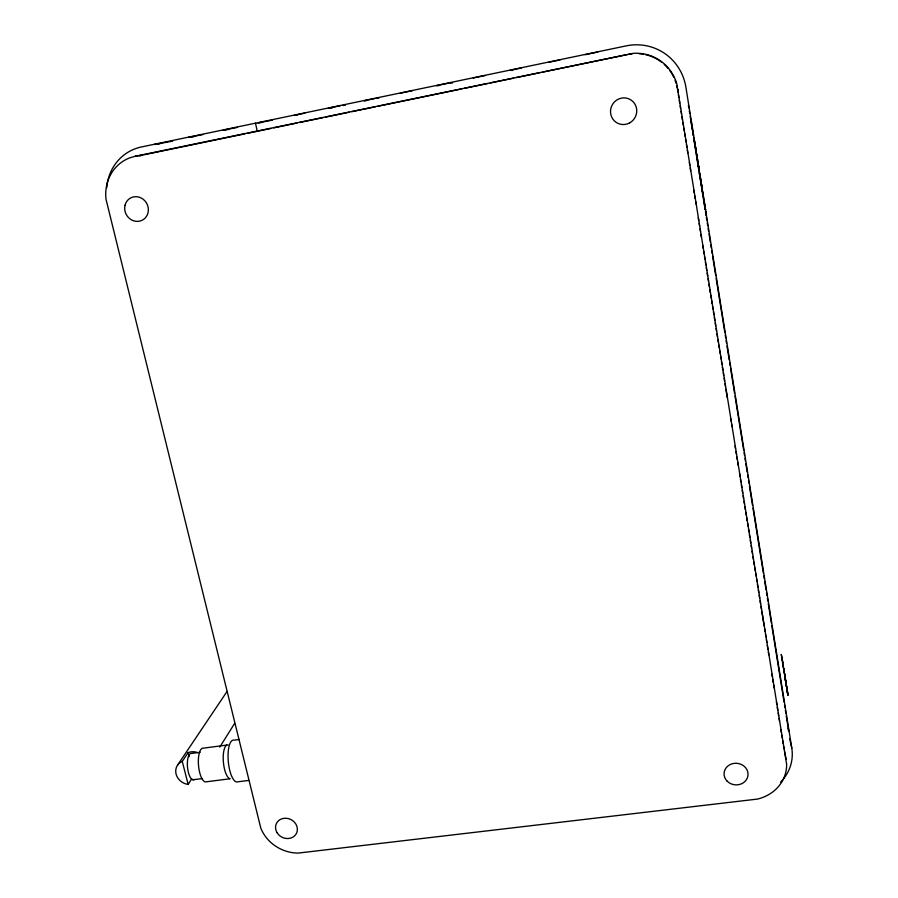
<?xml version="1.0" encoding="UTF-8"?>
<svg xmlns="http://www.w3.org/2000/svg" width="898" height="898" viewBox="0 0 898 898"><rect width="100%" height="100%" fill="white"/><g stroke="black" fill="none" stroke-linecap="round" stroke-linejoin="round"><path stroke-width="1.35" d="M704.481 204.138L705.514 210.02L704.739 205.339M219.763 747.125L234.625 723.418M200.131 752.277L197.683 752.603A12.931 11.472 31.5 0 0 188.12 752.636L182.26 761.392A13.1 11.595 31.5 0 0 176.075 774.087A13.1 11.595 31.5 0 0 188.153 784.414L191.745 778.768M177.523 765.208L227.104 691.37M135.497 156.196L130.322 157.655A41.802 38.794 62.9 0 0 106.031 199.322L260.79 828.091A37.155 32.945 26.4 0 0 298.069 853.1L757.575 799.063A39.972 36.01 4.6 0 0 786.637 764.344L676.744 83.57A44.777 43.295 -60.1 0 0 633.135 53.352L135.497 156.196L142.243 155.107M139.774 155.96L142.311 155.242M294.387 115.326L304.837 113.137M340.342 105.74L328.477 108.209L332.44 107.782M374.825 98.555L364.184 100.767L366.777 100.52M400.205 93.257L412.283 90.743M448.731 83.144L436.551 85.68L439.313 85.535M473.212 78.036L485.504 75.477M521.368 68.001L510.21 70.325L512.702 70.403M548.779 62.288L560.038 59.941M585.182 54.699L597.81 52.073M143.59 154.883L244.941 133.858M247.68 133.286L270.983 128.459M273.722 127.886L297.025 123.06M299.764 122.487L323.067 117.649M325.817 117.088L349.12 112.25M351.859 111.678L375.162 106.851M377.901 106.278L461.516 88.936M464.255 88.363L487.558 83.525M490.308 82.964L513.611 78.126M516.35 77.554L539.653 72.727M542.392 72.154L627.376 54.531M160.046 143.68L154.501 144.477L172.641 141.143M628.566 54.363L632.102 53.869M194.215 136.586L188.692 137.349L202.858 134.588M228.676 129.424L223.187 130.165L237.431 127.404M197.683 752.603L191.577 753.411A13.246 4.759 85.1 0 0 187.536 767.521A13.246 4.759 85.1 0 0 194.181 779.509M239.351 739.436L234.064 740.143A21.036 6.971 84.7 0 0 228.159 759.697A21.036 6.971 84.7 0 0 236.612 781.967L248.623 780.441M228.137 744.891L203.599 748.135A16.972 5.96 85 0 0 198.413 763.974A16.972 5.96 85 0 0 205.451 781.911L230.169 778.757A17.028 5.702 84.8 0 1 223.467 762.952A17.028 5.702 84.8 0 1 226.678 745.149M262.059 122.386L257.984 122.914L272.285 120.152M192.958 779.778L202.51 778.555M294.421 115.438L297.115 115.112M342.89 105.47L345.438 105.201M376.161 98.275L378.911 98.028M450.033 83.087L452.626 82.964M678.102 89.508L677.485 89.25L677.934 92.011M693.424 134.015L693.481 135.609M694.019 137.753L694.524 142.052L694.322 139.639M696.107 150.785L695.759 150.292L696.41 152.66M699.755 173.527L699.385 172.899L700.44 178.983L700.227 177.905M703.336 196.101L702.359 190.993L703.662 197.897M703.617 198.593L703.751 199.446M704.189 202.432L703.987 201.174M695.759 149.102L695.501 148.069M705.873 211.703L705.57 211.075L706.198 214.959M706.165 213.544L706.299 215.576M697.578 160.473L697.319 159.417M695.422 147.193L694.973 144.387L695.142 145.712M697.241 158.553L696.882 156.881M691.202 121.814L691.718 125.08M704.773 205.395L705.233 208.145M690.876 119.793L691.572 122.442M692.1 127.437L692.616 130.648M704.492 203.577L705.547 210.009M182.26 761.392L188.153 784.414M188.12 752.636L189.141 756.655M692.538 128.515L691.92 124.598M781.776 657.224L782.136 658.75M783.64 668.684L782.461 661.871L783.471 666.776M783.774 669.223L784.044 670.379L783.718 668.292M784.628 674.353L784.482 673.736L785.054 677.058L783.797 669.414M676.677 85.748L677.215 88.083M788.107 728.424L788.713 731.095L786.266 715.863M789.69 738.695L791.789 748.124A47.167 42.576 4.4 0 1 780.53 782.225M255.47 123.183L257.277 131.299M698.341 165.614L698.644 167.533L697.757 161.393L698.801 167.971L697.993 162.583M786.435 685.78L786.12 684.478L787.018 689.237L785.806 682.603L786.771 687.419L786.379 686.027M787.434 692.01L786.805 688.822L788.006 695.456L787.22 690.562L787.692 693.559L787.366 692.246M784.538 751.491L786.199 759.382M701.158 182.26L700.036 176.996M700.777 179.914L699.98 175.615M697.802 162.022L698.072 164.312M784.773 674.903L783.584 668.909M785.402 680.224L785.66 681.447L784.796 676.228L786.053 683.142L785.133 677.575L785.604 680.347M695.411 147.553L695.063 145.532M697.117 158.306L696.826 155.792L696.96 157.071M781.922 658.122L782.371 660.344L782.225 659.255M701.843 186.515L701.114 182.62L702.27 189.848L701.417 184.528L701.967 187.951L701.832 186.75M783.651 669.021L783.887 670.346L783.034 665.463M695.355 146.071C693.02 133.578 697.084 156.521 695.31 146.026M697.185 157.476L696.5 153.85L697.6 160.428L697.14 157.419M791.789 748.124L685.904 87.252A52.758 51.006 -60.1 0 0 626.22 45.877L141.435 146.958A49.278 45.798 63.1 0 0 106.739 187.693M688.396 105.178L688.845 107.951M689.282 110.723L689.731 113.485M690.169 116.257L692.392 130.109M692.841 132.882L693.278 135.643M693.727 138.415L705.042 209.043M705.491 211.805L705.929 214.577M706.378 217.35L706.816 220.122M707.265 222.884L707.703 225.656M708.152 228.429L708.589 231.19M709.038 233.963L710.374 242.269M710.812 245.042L711.261 247.814M711.699 250.587L712.148 253.348M712.585 256.121L715.695 275.506M716.144 278.279L724.798 332.282M725.236 335.055L725.685 337.828M726.123 340.589L726.572 343.362M727.01 346.134L729.232 359.975M729.681 362.747L730.119 365.52M730.568 368.292L734.564 393.212M735.002 395.984L743.656 449.988M744.105 452.76L744.543 455.533M744.992 458.294L745.43 461.067M745.879 463.839L747.215 472.146M747.652 474.919L748.101 477.68M748.539 480.452L748.988 483.225M749.426 485.998L752.535 505.383M752.984 508.145L763.412 573.238M763.85 576L764.299 578.772M764.737 581.545L766.073 589.851M766.522 592.624L766.959 595.385M767.408 598.158L767.846 600.93M768.295 603.703L771.404 623.089M771.842 625.85L784.055 702.023M784.493 704.784L784.942 707.557M785.38 710.329L785.829 713.091M678.383 94.773L678.821 97.545M679.27 100.307L679.719 103.068M680.168 105.841L680.605 108.602M681.054 111.374L681.503 114.136M681.952 116.897L682.401 119.67M682.839 122.431L683.288 125.204M683.737 127.965L684.186 130.726M684.624 133.499L685.073 136.26M685.522 139.022L685.971 141.794M686.42 144.556L686.858 147.328M687.307 150.089L687.756 152.851M689.316 162.538L689.765 165.299M690.214 168.072L690.652 170.833M693.784 190.196L694.233 192.958M694.67 195.719L695.119 198.492M695.568 201.253L696.017 204.014M698.251 217.844L698.689 220.616M699.138 223.377L699.587 226.15M700.036 228.911L700.485 231.673M700.923 234.445L701.372 237.207M702.707 245.502L703.156 248.275M703.605 251.036L704.054 253.797M704.503 256.57L704.941 259.331M705.39 262.104L705.839 264.865M706.288 267.626L706.726 270.399M707.175 273.16L707.624 275.922M708.073 278.694L708.522 281.456M708.96 284.228L709.409 286.99M709.858 289.751L710.307 292.524M710.745 295.285L711.194 298.057M711.643 300.819L712.092 303.58M712.541 306.353L712.978 309.114M713.427 311.875L713.876 314.648M714.325 317.409L714.763 320.182M715.212 322.943L715.661 325.705M716.11 328.477L716.559 331.239M716.997 334.011L717.446 336.772M717.895 339.534L718.344 342.306M718.782 345.068L719.231 347.829M719.68 350.602L720.129 353.363M720.578 356.136L721.015 358.897M721.464 361.658L721.913 364.431M722.362 367.192L722.8 369.965M723.249 372.726L723.698 375.487M724.147 378.26L724.596 381.021M725.034 383.783L725.483 386.555M725.932 389.317L727.268 397.612M730.624 418.356L731.062 421.128M731.511 423.89L731.96 426.651M735.08 446.014L735.529 448.776M735.978 451.548L736.427 454.309M736.865 457.082L737.314 459.843M737.763 462.605L738.212 465.377M739.548 473.673L739.997 476.434M740.446 479.206L740.884 481.968M741.333 484.729L741.782 487.502M742.231 490.263L742.68 493.036M743.117 495.797L743.566 498.558M744.015 501.331L744.464 504.092M744.902 506.854L745.351 509.626M745.8 512.388L746.249 515.16M746.698 517.922L747.136 520.683M747.585 523.455L748.034 526.217M748.483 528.989L748.921 531.751M749.37 534.512L749.819 537.285M750.268 540.046L750.717 542.807M751.155 545.58L751.604 548.341M752.053 551.114L752.502 553.875M752.939 556.637L753.388 559.409M753.837 562.17L754.286 564.943M754.735 567.704L755.173 570.466M755.622 573.238L756.071 576M756.52 578.761L756.958 581.534M757.407 584.295L757.856 587.067M758.305 589.829L758.754 592.59M759.192 595.363L759.641 598.124M760.09 600.897L760.539 603.658M760.976 606.419L761.425 609.192M761.874 611.953L764.108 625.783M764.557 628.544L764.995 631.316M765.444 634.078L765.893 636.85M766.342 639.612L766.791 642.373M767.229 645.146L767.902 649.288M768.351 652.06L768.8 654.822M771.921 674.185L772.37 676.946M772.819 679.707L773.257 682.48M773.706 685.241L774.155 688.014M776.388 701.843L776.837 704.604M777.275 707.366L777.724 710.138M778.173 712.9L778.622 715.661M779.071 718.434L779.509 721.195M780.856 729.49L781.294 732.263M781.743 735.024L782.192 737.797M782.641 740.558L783.09 743.32M783.527 746.092L783.976 748.853M692.886 130.625L692.93 132.635M645.617 54.643A44.024 42.565 -60.1 0 1 661.736 62.288M664.318 64.465A44.024 42.565 -60.1 0 1 668.191 68.54M669.582 70.313A44.024 42.565 -60.1 0 1 670.885 72.154M671.491 73.108A44.024 42.565 -60.1 0 1 673.68 77.071M675.038 80.191A44.024 42.565 -60.1 0 1 676.149 83.413M638.927 53.678A44.024 42.565 -60.1 0 1 643.417 54.206M782.753 662.477L781.294 654.519L782.753 662.477M703.875 199.693L704.503 203.161L703.875 199.693M784.235 672.456L784.033 671.524L784.246 672.467M629.577 122.925A13.414 13.01 -60.6 0 0 630.789 99.858A13.414 13.01 -60.6 0 0 610.539 110.847A13.414 13.01 -60.6 0 0 629.577 122.925M726.965 780.979A12.011 10.81 5.3 0 0 747.383 777.825A12.011 10.81 5.3 0 0 733.801 763.412A12.011 10.81 5.3 0 0 726.965 780.979M276.988 832.581A11.169 9.889 26.6 0 0 295.913 834.309A11.169 9.889 26.6 0 0 286.462 818.28A11.169 9.889 26.6 0 0 276.988 832.581M125.002 205.395A12.561 11.64 61.9 0 0 139.886 221.088A12.561 11.64 61.9 0 0 144.679 200.624A12.561 11.64 61.9 0 0 125.002 205.395"/></g></svg>
